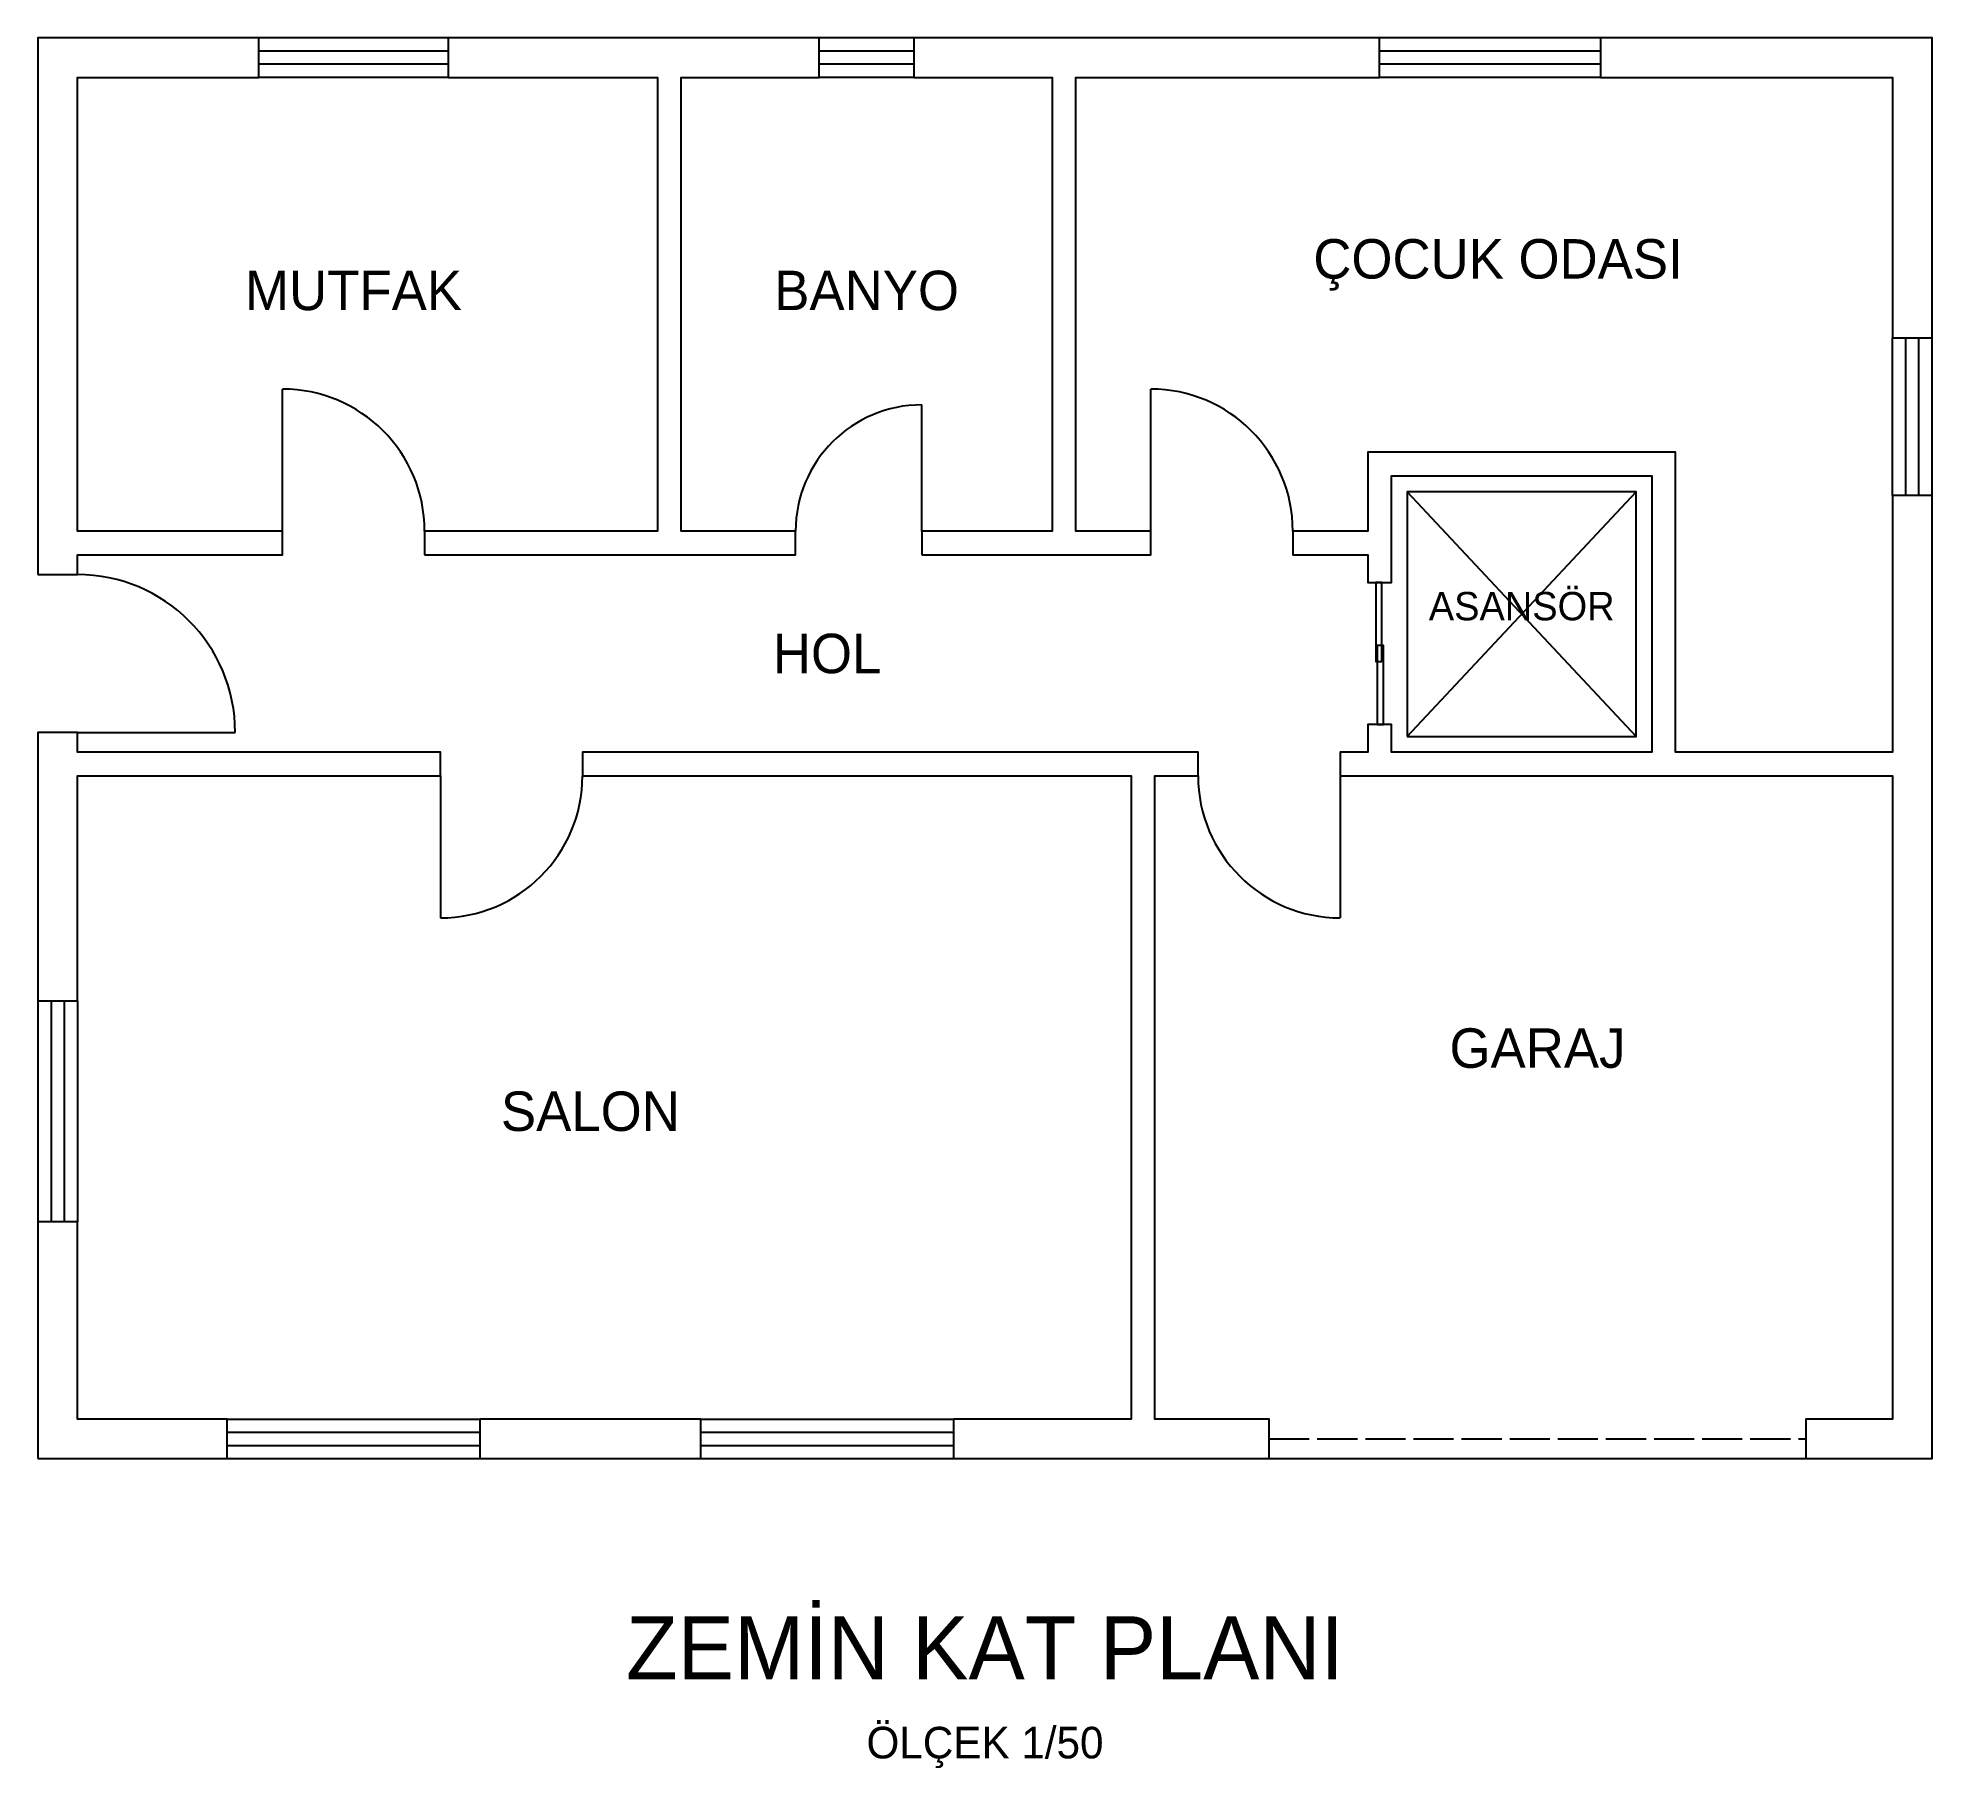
# Model space of a CAD drawing. Header units: centimetres. Extents: x 1000 to 2200, y 804 to 1900.
import ezdxf
from ezdxf.enums import TextEntityAlignment as Align

# ---------------------------------------------------------------- set-up
doc = ezdxf.new("R2010")
doc.units = ezdxf.units.CM
doc.header["$LTSCALE"] = 20
doc.linetypes.add('DASHED', pattern=[1.524, 1.27, -0.254])
for name, color, linetype in [('ASANSOR', 7, 'Continuous'), ('DUVAR', 7, 'Continuous'), ('KAPI', 2, 'Continuous'), ('PENCERE', 4, 'Continuous'), ('YAZI', 7, 'Continuous')]:
    doc.layers.add(name, color=color, linetype=linetype)

msp = doc.modelspace()

# ---------------------------------------------------------------- linework, layer by layer
at = {"layer": 'ASANSOR'}
for p, q in [((1867.5, 1457.5), (2012.5, 1612.5)), ((1867.5, 1612.5), (2012.5, 1457.5))]:
    msp.add_line(p, q, dxfattribs=at)
msp.add_lwpolyline([(1867.5, 1457.5), (2012.5, 1457.5), (2012.5, 1612.5), (1867.5, 1612.5)], close=True, dxfattribs=at)
at = {"layer": 'DUVAR'}
for points in [[(1000, 1560), (1025, 1560), (1025, 1572.5), (1155, 1572.5), (1155, 1587.5), (1025, 1587.5), (1025, 1875), (1140, 1875), (1140, 1900), (1000, 1900)], [(1245, 1572.5), (1480, 1572.5), (1480, 1587.5), (1407.5, 1587.5), (1407.5, 1875), (1495, 1875), (1495, 1900), (1260, 1900), (1260, 1875), (1392.5, 1875), (1392.5, 1587.5), (1245, 1587.5)], [(1560, 1572.5), (1705, 1572.5), (1705, 1587.5), (1657.5, 1587.5), (1657.5, 1875), (1850, 1875), (1850, 1900), (1555, 1900), (1555, 1875), (1642.5, 1875), (1642.5, 1587.5), (1560, 1587.5)], [(2175, 1710), (2200, 1710), (2200, 1900), (1990, 1900), (1990, 1875), (2175, 1875)], [(2120, 1000), (2200, 1000), (2200, 1610), (2175, 1610), (2175, 1447.5), (2037.5, 1447.5), (2037.5, 1637.5), (1842.5, 1637.5), (1842.5, 1587.5), (1795, 1587.5), (1795, 1572.5), (1842.5, 1572.5), (1842.5, 1555), (1857.5, 1555), (1857.5, 1622.5), (2022.5, 1622.5), (2022.5, 1447.5), (1857.5, 1447.5), (1857.5, 1465), (1842.5, 1465), (1842.5, 1447.5), (1825, 1447.5), (1825, 1432.5), (2175, 1432.5), (2175, 1025), (2120, 1025)], [(1000, 1290), (1025, 1290), (1025, 1432.5), (1255, 1432.5), (1255, 1447.5), (1025, 1447.5), (1025, 1460), (1000, 1460)], [(1580, 1000), (1780, 1000), (1780, 1025), (1707.5, 1025), (1707.5, 1432.5), (1735, 1432.5), (1735, 1447.5), (1345, 1447.5), (1345, 1432.5), (1692.5, 1432.5), (1692.5, 1025), (1580, 1025)], [(1000, 1000), (1120, 1000), (1120, 1025), (1025, 1025), (1025, 1150), (1000, 1150)], [(1280, 1000), (1420, 1000), (1420, 1025), (1280, 1025)]]:
    msp.add_lwpolyline(points, close=True, dxfattribs=at)
at = {"layer": 'KAPI'}
for p, q in [((1155, 1587.5), (1155, 1677.5)), ((1705, 1587.5), (1705, 1677.5)), ((1560, 1587.5), (1560, 1667.5)), ((1025, 1460), (1125, 1460)), ((1255, 1432.5), (1255, 1342.5)), ((1825, 1432.5), (1825, 1342.5)), ((1780, 1000), (2120, 1000))]:
    msp.add_line(p, q, dxfattribs=at)
at = {"layer": 'KAPI', "linetype": 'DASHED'}
msp.add_line((1780, 1012.5), (2120, 1012.5), dxfattribs=at)
at = {"layer": 'KAPI'}
for points in [[(1851.5, 1505), (1851.5, 1555), (1847.5, 1555), (1847.5, 1505)], [(1852.5, 1465), (1852.5, 1515), (1848.5, 1515), (1848.5, 1465)]]:
    msp.add_lwpolyline(points, close=True, dxfattribs=at)
for centre, radius, start, end in [((1155, 1587.5), 90, 0, 90), ((1705, 1587.5), 90, 0, 90), ((1560, 1587.5), 80, 90, 180), ((1025, 1460), 100, 0, 90), ((1255, 1432.5), 90, 270, 0), ((1825, 1432.5), 90, 180, 270)]:
    msp.add_arc(centre, radius, start, end, dxfattribs=at)
at = {"layer": 'PENCERE'}
for p, q in [((1260, 1900), (1140, 1900)), ((1555, 1900), (1495, 1900)), ((1990, 1900), (1850, 1900)), ((1260, 1891.666667), (1140, 1891.666667)), ((1555, 1891.666667), (1495, 1891.666667)), ((1990, 1891.666667), (1850, 1891.666667)), ((1260, 1883.333333), (1140, 1883.333333)), ((1260, 1875), (1140, 1875)), ((1555, 1883.333333), (1495, 1883.333333)), ((1555, 1875), (1495, 1875)), ((1990, 1883.333333), (1850, 1883.333333)), ((1990, 1875), (1850, 1875)), ((2175, 1610), (2175, 1710)), ((2183.333333, 1610), (2183.333333, 1710)), ((2191.666667, 1610), (2191.666667, 1710)), ((2200, 1610), (2200, 1710)), ((1000, 1290), (1000, 1150)), ((1008.333333, 1290), (1008.333333, 1150)), ((1016.666667, 1290), (1016.666667, 1150)), ((1025, 1290), (1025, 1150)), ((1120, 1025), (1280, 1025)), ((1420, 1025), (1580, 1025)), ((1120, 1016.666667), (1280, 1016.666667)), ((1120, 1008.333333), (1280, 1008.333333)), ((1420, 1016.666667), (1580, 1016.666667)), ((1420, 1008.333333), (1580, 1008.333333)), ((1120, 1000), (1280, 1000)), ((1420, 1000), (1580, 1000))]:
    msp.add_line(p, q, dxfattribs=at)

# ---------------------------------------------------------------- texts
at = {"layer": 'YAZI'}
for s, height, p in [('ÇOCUK ODASI', 25, (1925, 1760)), ('MUTFAK', 25, (1200, 1740)), ('BANYO', 25, (1525, 1740)), ('ASANSÖR', 18, (1940, 1540)), ('HOL', 25, (1500, 1510)), ('GARAJ', 25, (1950, 1260)), ('SALON', 25, (1350, 1220)), ('ZEMİN KAT PLANI', 40, (1600, 880)), ('ÖLÇEK 1/50', 20, (1600, 820))]:
    msp.add_text(s, height=height, dxfattribs=at).set_placement(p, align=Align.MIDDLE_CENTER)

doc.saveas('drawing.dxf')
